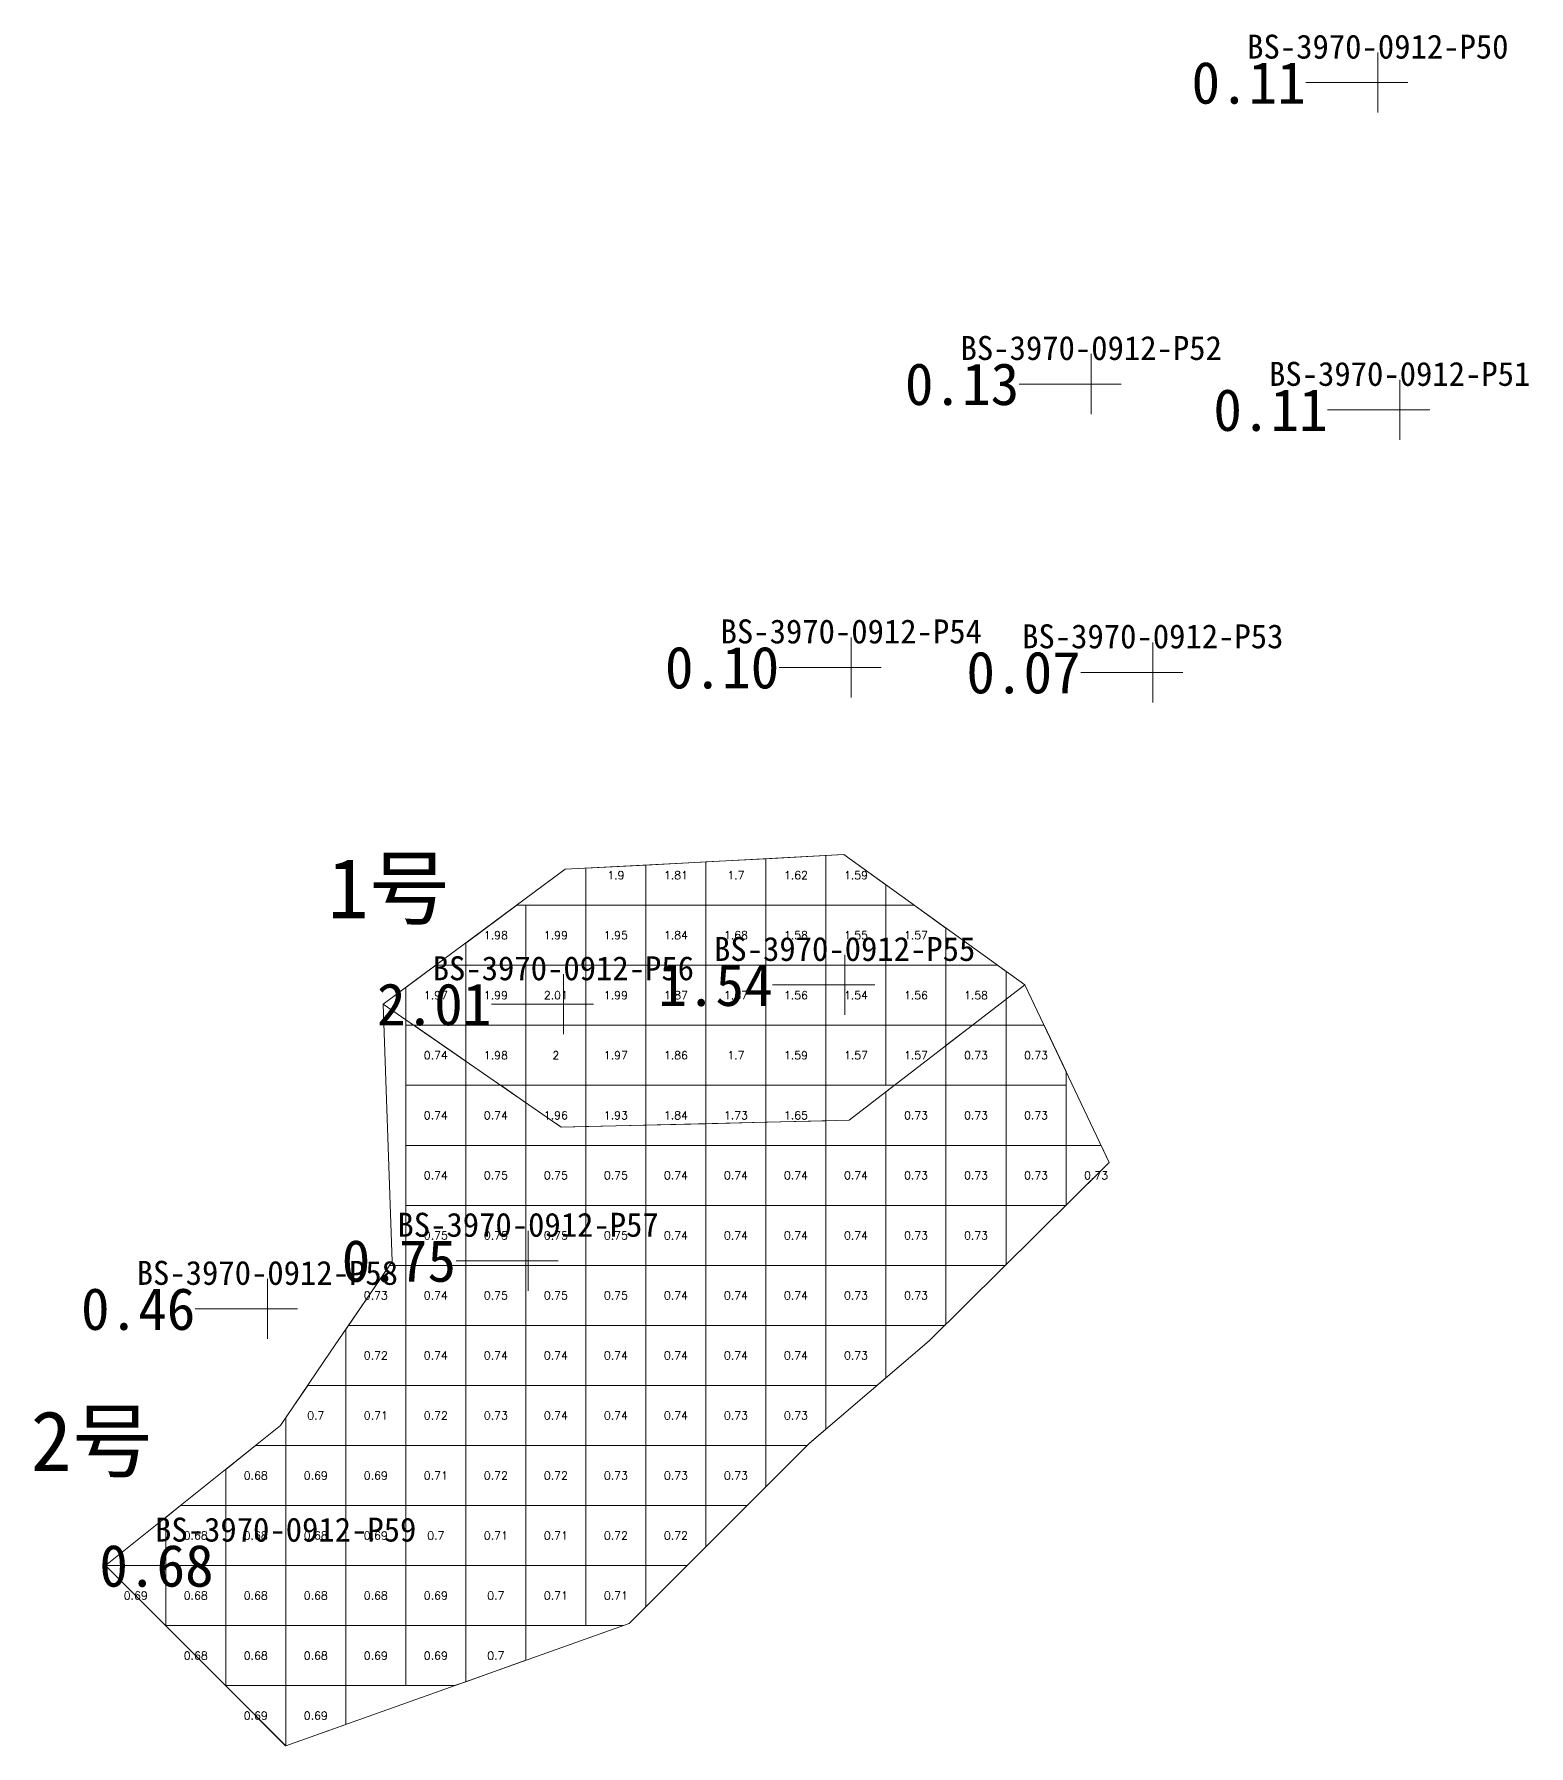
# Model space of a CAD drawing. Header units: inches. Extents: x 469921.8 to 470014.4, y 4349733.1 to 4349823.9.
# Drawn here: x 469921.77 to 469946.67, y 4349733.14 to 4349761.65 of the extents above; entities that cross this region are included whole.
import ezdxf
from ezdxf.enums import TextEntityAlignment as Align

# ---------------------------------------------------------------- set-up
doc = ezdxf.new("R2010")
doc.units = ezdxf.units.IN
doc.header["$MEASUREMENT"] = 0
for name, color, linetype, lineweight in [('0.500-1.000', 7, 'Continuous', 0), ('1.500-3.000', 7, 'Continuous', 0), ('孔口文字', 7, 'Continuous', 0), ('点', 7, 'Continuous', 0), ('爆区方格网', 7, 'Continuous', 0), ('线条', 7, 'Continuous', 0), ('钻孔', 7, 'Continuous', 0)]:
    doc.layers.add(name, color=color, linetype=linetype, lineweight=lineweight)
doc.styles.add('3dmine_textStyle_1', font='txt.shx', dxfattribs={"height": 1, "bigfont": 'gbcbig.shx'})
doc.styles.add('3dmine_textStyle_2', font='宋体.ttf', dxfattribs={"height": 1})
doc.styles.add('3dmine_textStyle_3', font='simsunb.ttf', dxfattribs={"height": 1})

msp = doc.modelspace()

# ---------------------------------------------------------------- hatches: boundary and pattern name
at = {"layer": '钻孔', "linetype": 'Continuous', "lineweight": 0, "true_color": 0x808080, "extrusion": (0, 1, 0)}
for points in [[(-469945.158, 3959.994), (-469944.158, 3959.994), (-469944.158, 3971.994), (-469945.158, 3971.994)], [(-469940.383, 3960.171), (-469939.383, 3960.171), (-469939.383, 3972.171), (-469940.383, 3972.171)], [(-469945.522, 3959.911), (-469944.522, 3959.911), (-469944.522, 3971.911), (-469945.522, 3971.911)], [(-469936.385, 3960.132), (-469935.385, 3960.132), (-469935.385, 3972.132), (-469936.385, 3972.132)], [(-469941.408, 3960.021), (-469940.408, 3960.021), (-469940.408, 3972.021), (-469941.408, 3972.021)], [(-469926.656, 3959.888), (-469925.656, 3959.888), (-469925.656, 3971.888), (-469926.656, 3971.888)]]:
    msp.add_hatch(color=8, dxfattribs=at).paths.add_polyline_path(points, flags=0)
at = {"layer": '钻孔', "linetype": 'Continuous', "lineweight": 0, "true_color": 0xff0000, "extrusion": (0, 1, 0)}
for points in [[(-469936.275, 3960.099), (-469935.275, 3960.099), (-469935.275, 3972.099), (-469936.275, 3972.099)], [(-469931.588, 3959.98), (-469930.588, 3959.98), (-469930.588, 3971.98), (-469931.588, 3971.98)]]:
    msp.add_hatch(color=1, dxfattribs=at).paths.add_polyline_path(points, flags=0)
at = {"layer": '钻孔', "linetype": 'Continuous', "lineweight": 0, "true_color": 0x00ffff, "extrusion": (0, 1, 0)}
for points in [[(-469931, 3959.611), (-469930, 3959.611), (-469930, 3971.611), (-469931, 3971.611)], [(-469926.962, 3959.754), (-469925.962, 3959.754), (-469925.962, 3971.754), (-469926.962, 3971.754)]]:
    msp.add_hatch(color=4, dxfattribs=at).paths.add_polyline_path(points, flags=0)

# ---------------------------------------------------------------- linework, layer by layer
at = {"layer": '0.500-1.000', "color": 4, "linetype": 'Continuous', "lineweight": 0, "true_color": 0x00ffff}
msp.add_lwpolyline([(469939.684, 4349742.861), (469936.684, 4349739.891), (469934.683, 4349738.179), (469931.996, 4349735.492), (469931.684, 4349735.18), (469925.962, 4349733.145), (469922.962, 4349736.145), (469925.874, 4349738.479), (469926.705, 4349739.699), (469927.738, 4349741.214), (469927.588, 4349745.496), (469930.554, 4349743.449), (469935.352, 4349743.564), (469938.275, 4349745.818), (469939.684, 4349742.861)], dxfattribs=at)
at = {"layer": '1.500-3.000', "color": 1, "linetype": 'Continuous', "lineweight": 0, "true_color": 0xff0000}
msp.add_lwpolyline([(469938.275, 4349745.818), (469935.352, 4349743.564), (469933.079, 4349743.51), (469930.554, 4349743.449), (469927.588, 4349745.496), (469930.619, 4349747.744), (469932.78, 4349747.858), (469935.26, 4349747.989), (469938.275, 4349745.818)], dxfattribs=at)
at = {"layer": '点', "color": 138, "linetype": 'Continuous', "lineweight": 0, "true_color": 0x004c4c}
for points, elevation in [([(469944.158, 4349760.348), (469944.158, 4349761.348)], 3971.994), ([(469944.658, 4349760.848), (469943.658, 4349760.848)], 3971.994), ([(469939.383, 4349755.328), (469939.383, 4349756.328)], 3972.171), ([(469939.883, 4349755.828), (469938.883, 4349755.828)], 3972.171), ([(469944.522, 4349754.897), (469944.522, 4349755.897)], 3971.911), ([(469945.022, 4349755.397), (469944.022, 4349755.397)], 3971.911), ([(469935.385, 4349750.607), (469935.385, 4349751.607)], 3972.132), ([(469940.408, 4349750.525), (469940.408, 4349751.525)], 3972.021), ([(469935.885, 4349751.107), (469934.885, 4349751.107)], 3972.132), ([(469940.908, 4349751.025), (469939.908, 4349751.025)], 3972.021), ([(469935.275, 4349745.318), (469935.275, 4349746.318)], 3972.099), ([(469930.588, 4349744.996), (469930.588, 4349745.996)], 3971.98), ([(469935.775, 4349745.818), (469934.775, 4349745.818)], 3972.099), ([(469931.088, 4349745.496), (469930.088, 4349745.496)], 3971.98), ([(469930, 4349740.723), (469930, 4349741.723)], 3971.611), ([(469930.5, 4349741.223), (469929.5, 4349741.223)], 3971.611), ([(469925.656, 4349739.922), (469925.656, 4349740.922)], 3971.888), ([(469926.156, 4349740.422), (469925.156, 4349740.422)], 3971.888), ([(469925.962, 4349735.645), (469925.962, 4349736.645)], 3971.754), ([(469926.462, 4349736.145), (469925.462, 4349736.145)], 3971.754)]:
    msp.add_lwpolyline(points, dxfattribs=dict(at, elevation=elevation))
at = {"layer": '爆区方格网', "color": 1, "linetype": 'Continuous', "lineweight": 0, "true_color": 0xff0000, "elevation": 3971.98}
for points in [[(469931.963, 4349747.146), (469930.963, 4349747.146), (469930.963, 4349747.762), (469931.963, 4349747.815), (469931.963, 4349747.146)], [(469932.963, 4349747.146), (469931.963, 4349747.146), (469931.963, 4349747.815), (469932.78, 4349747.858), (469932.963, 4349747.868), (469932.963, 4349747.146)], [(469933.963, 4349747.146), (469932.963, 4349747.146), (469932.963, 4349747.868), (469933.963, 4349747.921), (469933.963, 4349747.146)], [(469934.963, 4349747.146), (469933.963, 4349747.146), (469933.963, 4349747.921), (469934.963, 4349747.974), (469934.963, 4349747.146)], [(469935.963, 4349747.483), (469935.963, 4349747.146), (469934.963, 4349747.146), (469934.963, 4349747.974), (469935.26, 4349747.989), (469935.963, 4349747.483)], [(469929.963, 4349746.146), (469928.963, 4349746.146), (469928.963, 4349746.516), (469929.812, 4349747.146), (469929.963, 4349747.146), (469929.963, 4349746.146)], [(469930.963, 4349746.146), (469929.963, 4349746.146), (469929.963, 4349747.146), (469930.963, 4349747.146), (469930.963, 4349746.146)], [(469931.963, 4349746.146), (469930.963, 4349746.146), (469930.963, 4349747.146), (469931.963, 4349747.146), (469931.963, 4349746.146)], [(469932.963, 4349746.146), (469931.963, 4349746.146), (469931.963, 4349747.146), (469932.963, 4349747.146), (469932.963, 4349746.146)], [(469933.963, 4349746.146), (469932.963, 4349746.146), (469932.963, 4349747.146), (469933.963, 4349747.146), (469933.963, 4349746.146)], [(469934.963, 4349746.146), (469933.963, 4349746.146), (469933.963, 4349747.146), (469934.963, 4349747.146), (469934.963, 4349746.146)], [(469935.963, 4349746.146), (469934.963, 4349746.146), (469934.963, 4349747.146), (469935.963, 4349747.146), (469935.963, 4349746.146)], [(469936.963, 4349746.763), (469936.963, 4349746.146), (469935.963, 4349746.146), (469935.963, 4349747.146), (469936.432, 4349747.146), (469936.963, 4349746.763)], [(469928.963, 4349745.146), (469927.963, 4349745.146), (469927.963, 4349745.774), (469928.464, 4349746.146), (469928.963, 4349746.146), (469928.963, 4349745.146)], [(469929.963, 4349745.146), (469928.963, 4349745.146), (469928.963, 4349746.146), (469929.963, 4349746.146), (469929.963, 4349745.146)], [(469930.963, 4349745.146), (469929.963, 4349745.146), (469929.963, 4349746.146), (469930.963, 4349746.146), (469930.963, 4349745.146)], [(469931.963, 4349745.146), (469930.963, 4349745.146), (469930.963, 4349746.146), (469931.963, 4349746.146), (469931.963, 4349745.146)], [(469932.963, 4349745.146), (469931.963, 4349745.146), (469931.963, 4349746.146), (469932.963, 4349746.146), (469932.963, 4349745.146)], [(469933.963, 4349745.146), (469932.963, 4349745.146), (469932.963, 4349746.146), (469933.963, 4349746.146), (469933.963, 4349745.146)], [(469934.963, 4349745.146), (469933.963, 4349745.146), (469933.963, 4349746.146), (469934.963, 4349746.146), (469934.963, 4349745.146)], [(469935.963, 4349745.146), (469934.963, 4349745.146), (469934.963, 4349746.146), (469935.963, 4349746.146), (469935.963, 4349745.146)], [(469936.963, 4349745.146), (469935.963, 4349745.146), (469935.963, 4349746.146), (469936.963, 4349746.146), (469936.963, 4349745.146)], [(469937.963, 4349746.043), (469937.963, 4349745.146), (469936.963, 4349745.146), (469936.963, 4349746.146), (469937.821, 4349746.146), (469937.963, 4349746.043)], [(469929.963, 4349744.146), (469928.963, 4349744.146), (469928.963, 4349745.146), (469929.963, 4349745.146), (469929.963, 4349744.146)], [(469930.963, 4349744.146), (469929.963, 4349744.146), (469929.963, 4349745.146), (469930.963, 4349745.146), (469930.963, 4349744.146)], [(469931.963, 4349744.146), (469930.963, 4349744.146), (469930.963, 4349745.146), (469931.963, 4349745.146), (469931.963, 4349744.146)], [(469932.963, 4349744.146), (469931.963, 4349744.146), (469931.963, 4349745.146), (469932.963, 4349745.146), (469932.963, 4349744.146)], [(469933.963, 4349744.146), (469932.963, 4349744.146), (469932.963, 4349745.146), (469933.963, 4349745.146), (469933.963, 4349744.146)], [(469934.963, 4349744.146), (469933.963, 4349744.146), (469933.963, 4349745.146), (469934.963, 4349745.146), (469934.963, 4349744.146)], [(469935.963, 4349744.146), (469934.963, 4349744.146), (469934.963, 4349745.146), (469935.963, 4349745.146), (469935.963, 4349744.146)], [(469936.963, 4349744.146), (469935.963, 4349744.146), (469935.963, 4349745.146), (469936.963, 4349745.146), (469936.963, 4349744.146)], [(469930.963, 4349743.459), (469930.554, 4349743.449), (469930.466, 4349743.51), (469930.466, 4349743.51), (469930.554, 4349743.449), (469930.554, 4349743.449), (469930.554, 4349743.449), (469930.963, 4349743.459), (469930.963, 4349743.146), (469929.963, 4349743.146), (469929.963, 4349744.146), (469930.963, 4349744.146), (469930.963, 4349743.459)], [(469931.963, 4349743.483), (469930.963, 4349743.459), (469930.963, 4349744.146), (469931.963, 4349744.146), (469931.963, 4349743.483)], [(469932.963, 4349743.507), (469931.963, 4349743.483), (469931.963, 4349744.146), (469932.963, 4349744.146), (469932.963, 4349743.507)], [(469933.963, 4349743.531), (469933.079, 4349743.51), (469932.963, 4349743.507), (469932.963, 4349744.146), (469933.963, 4349744.146), (469933.963, 4349743.531)], [(469934.963, 4349743.555), (469933.963, 4349743.531), (469933.963, 4349744.146), (469934.963, 4349744.146), (469934.963, 4349743.555)], [(469933.963, 4349743.146), (469932.963, 4349743.146), (469932.963, 4349743.507), (469933.963, 4349743.531), (469933.963, 4349743.146)], [(469934.963, 4349743.146), (469933.963, 4349743.146), (469933.963, 4349743.531), (469934.963, 4349743.555), (469934.963, 4349743.146)], [(469931.963, 4349743.146), (469930.963, 4349743.146), (469930.963, 4349743.459), (469931.963, 4349743.483), (469931.963, 4349743.146)], [(469932.963, 4349743.146), (469931.963, 4349743.146), (469931.963, 4349743.483), (469932.963, 4349743.507), (469932.963, 4349743.146)]]:
    msp.add_lwpolyline(points, dxfattribs=at)
at = {"layer": '爆区方格网', "color": 4, "linetype": 'Continuous', "lineweight": 0, "true_color": 0x00ffff, "elevation": 3971.754}
for points in [[(469928.963, 4349744.547), (469928.963, 4349744.146), (469927.963, 4349744.146), (469927.963, 4349745.146), (469928.096, 4349745.146), (469928.963, 4349744.547)], [(469937.963, 4349744.146), (469936.963, 4349744.146), (469936.963, 4349744.807), (469937.403, 4349745.146), (469937.963, 4349745.146), (469937.963, 4349744.146)], [(469938.963, 4349744.374), (469938.963, 4349744.146), (469937.963, 4349744.146), (469937.963, 4349745.146), (469938.596, 4349745.146), (469938.963, 4349744.374)], [(469928.963, 4349743.146), (469927.963, 4349743.146), (469927.963, 4349744.146), (469928.963, 4349744.146), (469928.963, 4349743.146)], [(469929.963, 4349743.857), (469929.963, 4349743.146), (469928.963, 4349743.146), (469928.963, 4349744.146), (469929.545, 4349744.146), (469929.963, 4349743.857)], [(469936.963, 4349743.146), (469935.963, 4349743.146), (469935.963, 4349744.036), (469936.105, 4349744.146), (469936.963, 4349744.146), (469936.963, 4349743.146)], [(469937.963, 4349743.146), (469936.963, 4349743.146), (469936.963, 4349744.146), (469937.963, 4349744.146), (469937.963, 4349743.146)], [(469938.963, 4349743.146), (469937.963, 4349743.146), (469937.963, 4349744.146), (469938.963, 4349744.146), (469938.963, 4349743.146)], [(469928.963, 4349742.146), (469927.963, 4349742.146), (469927.963, 4349743.146), (469928.963, 4349743.146), (469928.963, 4349742.146)], [(469929.963, 4349742.146), (469928.963, 4349742.146), (469928.963, 4349743.146), (469929.963, 4349743.146), (469929.963, 4349742.146)], [(469930.963, 4349742.146), (469929.963, 4349742.146), (469929.963, 4349743.146), (469930.963, 4349743.146), (469930.963, 4349742.146)], [(469931.963, 4349742.146), (469930.963, 4349742.146), (469930.963, 4349743.146), (469931.963, 4349743.146), (469931.963, 4349742.146)], [(469932.963, 4349742.146), (469931.963, 4349742.146), (469931.963, 4349743.146), (469932.963, 4349743.146), (469932.963, 4349742.146)], [(469933.963, 4349742.146), (469932.963, 4349742.146), (469932.963, 4349743.146), (469933.963, 4349743.146), (469933.963, 4349742.146)], [(469934.963, 4349742.146), (469933.963, 4349742.146), (469933.963, 4349743.146), (469934.963, 4349743.146), (469934.963, 4349742.146)], [(469935.963, 4349742.146), (469934.963, 4349742.146), (469934.963, 4349743.146), (469935.963, 4349743.146), (469935.963, 4349742.146)], [(469936.963, 4349742.146), (469935.963, 4349742.146), (469935.963, 4349743.146), (469936.963, 4349743.146), (469936.963, 4349742.146)], [(469937.963, 4349742.146), (469936.963, 4349742.146), (469936.963, 4349743.146), (469937.963, 4349743.146), (469937.963, 4349742.146)], [(469938.963, 4349742.147), (469938.961, 4349742.146), (469937.963, 4349742.146), (469937.963, 4349743.146), (469938.963, 4349743.146), (469938.963, 4349742.147)], [(469939.684, 4349742.861), (469938.963, 4349742.147), (469938.963, 4349743.146), (469939.548, 4349743.146), (469939.684, 4349742.861)], [(469928.963, 4349741.146), (469927.963, 4349741.146), (469927.963, 4349742.146), (469928.963, 4349742.146), (469928.963, 4349741.146)], [(469929.963, 4349741.146), (469928.963, 4349741.146), (469928.963, 4349742.146), (469929.963, 4349742.146), (469929.963, 4349741.146)], [(469930.963, 4349741.146), (469929.963, 4349741.146), (469929.963, 4349742.146), (469930.963, 4349742.146), (469930.963, 4349741.146)], [(469931.963, 4349741.146), (469930.963, 4349741.146), (469930.963, 4349742.146), (469931.963, 4349742.146), (469931.963, 4349741.146)], [(469932.963, 4349741.146), (469931.963, 4349741.146), (469931.963, 4349742.146), (469932.963, 4349742.146), (469932.963, 4349741.146)], [(469933.963, 4349741.146), (469932.963, 4349741.146), (469932.963, 4349742.146), (469933.963, 4349742.146), (469933.963, 4349741.146)], [(469934.963, 4349741.146), (469933.963, 4349741.146), (469933.963, 4349742.146), (469934.963, 4349742.146), (469934.963, 4349741.146)], [(469935.963, 4349741.146), (469934.963, 4349741.146), (469934.963, 4349742.146), (469935.963, 4349742.146), (469935.963, 4349741.146)], [(469936.963, 4349741.146), (469935.963, 4349741.146), (469935.963, 4349742.146), (469936.963, 4349742.146), (469936.963, 4349741.146)], [(469937.963, 4349741.157), (469937.951, 4349741.146), (469936.963, 4349741.146), (469936.963, 4349742.146), (469937.963, 4349742.146), (469937.963, 4349741.157)], [(469927.963, 4349740.146), (469927.01, 4349740.146), (469927.692, 4349741.146), (469927.963, 4349741.146), (469927.963, 4349740.146)], [(469928.963, 4349740.146), (469927.963, 4349740.146), (469927.963, 4349741.146), (469928.963, 4349741.146), (469928.963, 4349740.146)], [(469929.963, 4349740.146), (469928.963, 4349740.146), (469928.963, 4349741.146), (469929.963, 4349741.146), (469929.963, 4349740.146)], [(469930.963, 4349740.146), (469929.963, 4349740.146), (469929.963, 4349741.146), (469930.963, 4349741.146), (469930.963, 4349740.146)], [(469931.963, 4349740.146), (469930.963, 4349740.146), (469930.963, 4349741.146), (469931.963, 4349741.146), (469931.963, 4349740.146)], [(469932.963, 4349740.146), (469931.963, 4349740.146), (469931.963, 4349741.146), (469932.963, 4349741.146), (469932.963, 4349740.146)], [(469933.963, 4349740.146), (469932.963, 4349740.146), (469932.963, 4349741.146), (469933.963, 4349741.146), (469933.963, 4349740.146)], [(469934.963, 4349740.146), (469933.963, 4349740.146), (469933.963, 4349741.146), (469934.963, 4349741.146), (469934.963, 4349740.146)], [(469935.963, 4349740.146), (469934.963, 4349740.146), (469934.963, 4349741.146), (469935.963, 4349741.146), (469935.963, 4349740.146)], [(469936.963, 4349740.167), (469936.941, 4349740.146), (469935.963, 4349740.146), (469935.963, 4349741.146), (469936.963, 4349741.146), (469936.963, 4349740.167)], [(469927.963, 4349739.146), (469926.963, 4349739.146), (469926.963, 4349740.077), (469927.01, 4349740.146), (469927.963, 4349740.146), (469927.963, 4349739.146)], [(469928.963, 4349739.146), (469927.963, 4349739.146), (469927.963, 4349740.146), (469928.963, 4349740.146), (469928.963, 4349739.146)], [(469929.963, 4349739.146), (469928.963, 4349739.146), (469928.963, 4349740.146), (469929.963, 4349740.146), (469929.963, 4349739.146)], [(469930.963, 4349739.146), (469929.963, 4349739.146), (469929.963, 4349740.146), (469930.963, 4349740.146), (469930.963, 4349739.146)], [(469931.963, 4349739.146), (469930.963, 4349739.146), (469930.963, 4349740.146), (469931.963, 4349740.146), (469931.963, 4349739.146)], [(469932.963, 4349739.146), (469931.963, 4349739.146), (469931.963, 4349740.146), (469932.963, 4349740.146), (469932.963, 4349739.146)], [(469933.963, 4349739.146), (469932.963, 4349739.146), (469932.963, 4349740.146), (469933.963, 4349740.146), (469933.963, 4349739.146)], [(469934.963, 4349739.146), (469933.963, 4349739.146), (469933.963, 4349740.146), (469934.963, 4349740.146), (469934.963, 4349739.146)], [(469935.963, 4349739.274), (469935.813, 4349739.146), (469934.963, 4349739.146), (469934.963, 4349740.146), (469935.963, 4349740.146), (469935.963, 4349739.274)], [(469926.963, 4349738.146), (469925.963, 4349738.146), (469925.963, 4349738.61), (469926.328, 4349739.146), (469926.963, 4349739.146), (469926.963, 4349738.146)], [(469927.963, 4349738.146), (469926.963, 4349738.146), (469926.963, 4349739.146), (469927.963, 4349739.146), (469927.963, 4349738.146)], [(469928.963, 4349738.146), (469927.963, 4349738.146), (469927.963, 4349739.146), (469928.963, 4349739.146), (469928.963, 4349738.146)], [(469929.963, 4349738.146), (469928.963, 4349738.146), (469928.963, 4349739.146), (469929.963, 4349739.146), (469929.963, 4349738.146)], [(469930.963, 4349738.146), (469929.963, 4349738.146), (469929.963, 4349739.146), (469930.963, 4349739.146), (469930.963, 4349738.146)], [(469931.963, 4349738.146), (469930.963, 4349738.146), (469930.963, 4349739.146), (469931.963, 4349739.146), (469931.963, 4349738.146)], [(469932.963, 4349738.146), (469931.963, 4349738.146), (469931.963, 4349739.146), (469932.963, 4349739.146), (469932.963, 4349738.146)], [(469933.963, 4349738.146), (469932.963, 4349738.146), (469932.963, 4349739.146), (469933.963, 4349739.146), (469933.963, 4349738.146)], [(469934.963, 4349738.419), (469934.683, 4349738.179), (469934.649, 4349738.146), (469933.963, 4349738.146), (469933.963, 4349739.146), (469934.963, 4349739.146), (469934.963, 4349738.419)], [(469925.963, 4349737.146), (469924.963, 4349737.146), (469924.963, 4349737.749), (469925.458, 4349738.146), (469925.963, 4349738.146), (469925.963, 4349737.146)], [(469926.963, 4349737.146), (469925.963, 4349737.146), (469925.963, 4349738.146), (469926.963, 4349738.146), (469926.963, 4349737.146)], [(469927.963, 4349737.146), (469926.963, 4349737.146), (469926.963, 4349738.146), (469927.963, 4349738.146), (469927.963, 4349737.146)], [(469928.963, 4349737.146), (469927.963, 4349737.146), (469927.963, 4349738.146), (469928.963, 4349738.146), (469928.963, 4349737.146)], [(469929.963, 4349737.146), (469928.963, 4349737.146), (469928.963, 4349738.146), (469929.963, 4349738.146), (469929.963, 4349737.146)], [(469930.963, 4349737.146), (469929.963, 4349737.146), (469929.963, 4349738.146), (469930.963, 4349738.146), (469930.963, 4349737.146)], [(469931.963, 4349737.146), (469930.963, 4349737.146), (469930.963, 4349738.146), (469931.963, 4349738.146), (469931.963, 4349737.146)], [(469932.963, 4349737.146), (469931.963, 4349737.146), (469931.963, 4349738.146), (469932.963, 4349738.146), (469932.963, 4349737.146)], [(469933.963, 4349737.459), (469933.649, 4349737.146), (469932.963, 4349737.146), (469932.963, 4349738.146), (469933.963, 4349738.146), (469933.963, 4349737.459)], [(469924.963, 4349736.146), (469923.963, 4349736.146), (469923.963, 4349736.947), (469924.21, 4349737.146), (469924.963, 4349737.146), (469924.963, 4349736.146)], [(469925.963, 4349736.146), (469924.963, 4349736.146), (469924.963, 4349737.146), (469925.963, 4349737.146), (469925.963, 4349736.146)], [(469926.963, 4349736.146), (469925.963, 4349736.146), (469925.963, 4349737.146), (469926.963, 4349737.146), (469926.963, 4349736.146)], [(469927.963, 4349736.146), (469926.963, 4349736.146), (469926.963, 4349737.146), (469927.963, 4349737.146), (469927.963, 4349736.146)], [(469928.963, 4349736.146), (469927.963, 4349736.146), (469927.963, 4349737.146), (469928.963, 4349737.146), (469928.963, 4349736.146)], [(469929.963, 4349736.146), (469928.963, 4349736.146), (469928.963, 4349737.146), (469929.963, 4349737.146), (469929.963, 4349736.146)], [(469930.963, 4349736.146), (469929.963, 4349736.146), (469929.963, 4349737.146), (469930.963, 4349737.146), (469930.963, 4349736.146)], [(469931.963, 4349736.146), (469930.963, 4349736.146), (469930.963, 4349737.146), (469931.963, 4349737.146), (469931.963, 4349736.146)], [(469932.963, 4349736.459), (469932.649, 4349736.146), (469931.963, 4349736.146), (469931.963, 4349737.146), (469932.963, 4349737.146), (469932.963, 4349736.459)], [(469923.963, 4349735.146), (469923.961, 4349735.146), (469922.963, 4349736.144), (469922.963, 4349736.145), (469922.963, 4349736.146), (469923.963, 4349736.146), (469923.963, 4349735.146)], [(469924.963, 4349735.146), (469923.963, 4349735.146), (469923.963, 4349736.146), (469924.963, 4349736.146), (469924.963, 4349735.146)], [(469925.963, 4349735.146), (469924.963, 4349735.146), (469924.963, 4349736.146), (469925.963, 4349736.146), (469925.963, 4349735.146)], [(469926.963, 4349735.146), (469925.963, 4349735.146), (469925.963, 4349736.146), (469926.963, 4349736.146), (469926.963, 4349735.146)], [(469927.963, 4349735.146), (469926.963, 4349735.146), (469926.963, 4349736.146), (469927.963, 4349736.146), (469927.963, 4349735.146)], [(469928.963, 4349735.146), (469927.963, 4349735.146), (469927.963, 4349736.146), (469928.963, 4349736.146), (469928.963, 4349735.146)], [(469929.963, 4349735.146), (469928.963, 4349735.146), (469928.963, 4349736.146), (469929.963, 4349736.146), (469929.963, 4349735.146)], [(469930.963, 4349735.146), (469929.963, 4349735.146), (469929.963, 4349736.146), (469930.963, 4349736.146), (469930.963, 4349735.146)], [(469931.963, 4349735.459), (469931.684, 4349735.18), (469931.588, 4349735.146), (469930.963, 4349735.146), (469930.963, 4349736.146), (469931.963, 4349736.146), (469931.963, 4349735.459)], [(469924.963, 4349734.146), (469924.961, 4349734.146), (469923.963, 4349735.144), (469923.963, 4349735.146), (469924.963, 4349735.146), (469924.963, 4349734.146)], [(469925.963, 4349734.146), (469924.963, 4349734.146), (469924.963, 4349735.146), (469925.963, 4349735.146), (469925.963, 4349734.146)], [(469926.963, 4349734.146), (469925.963, 4349734.146), (469925.963, 4349735.146), (469926.963, 4349735.146), (469926.963, 4349734.146)], [(469927.963, 4349734.146), (469926.963, 4349734.146), (469926.963, 4349735.146), (469927.963, 4349735.146), (469927.963, 4349734.146)], [(469928.963, 4349734.212), (469928.776, 4349734.146), (469927.963, 4349734.146), (469927.963, 4349735.146), (469928.963, 4349735.146), (469928.963, 4349734.212)], [(469929.963, 4349734.568), (469928.963, 4349734.212), (469928.963, 4349735.146), (469929.963, 4349735.146), (469929.963, 4349734.568)], [(469925.963, 4349733.146), (469925.961, 4349733.146), (469924.963, 4349734.144), (469924.963, 4349734.146), (469925.963, 4349734.146), (469925.963, 4349733.146)], [(469926.963, 4349733.501), (469925.965, 4349733.146), (469925.963, 4349733.146), (469925.963, 4349734.146), (469926.963, 4349734.146), (469926.963, 4349733.501)]]:
    msp.add_lwpolyline(points, dxfattribs=at)
at = {"layer": '线条', "color": 138, "linetype": 'Continuous', "lineweight": 0, "true_color": 0x004c4c}
for points, elevation in [([(469944.158, 4349760.848), (469944.158, 4349760.848), (469944.158, 4349760.848)], 3971.994), ([(469939.383, 4349755.828), (469939.383, 4349755.828), (469939.383, 4349755.828)], 3972.171), ([(469944.522, 4349755.397), (469944.522, 4349755.397), (469944.522, 4349755.397)], 3971.911), ([(469935.385, 4349751.107), (469935.385, 4349751.107), (469935.385, 4349751.107)], 3972.132), ([(469940.408, 4349751.025), (469940.408, 4349751.025), (469940.408, 4349751.025)], 3972.021), ([(469935.275, 4349745.818), (469935.275, 4349745.818), (469935.275, 4349745.818)], 3972.099), ([(469930.588, 4349745.496), (469930.588, 4349745.496), (469930.588, 4349745.496)], 3971.98), ([(469930, 4349741.223), (469930, 4349741.223), (469930, 4349741.223)], 3971.611), ([(469925.656, 4349740.422), (469925.656, 4349740.422), (469925.656, 4349740.422)], 3971.888), ([(469925.962, 4349736.145), (469925.962, 4349736.145), (469925.962, 4349736.145)], 3971.754)]:
    msp.add_lwpolyline(points, dxfattribs=dict(at, elevation=elevation))
at = {"layer": '钻孔', "color": 8, "linetype": 'Continuous', "lineweight": 0, "true_color": 0x808080}
for points, elevation in [([(469944.158, 4349760.848), (469942.958, 4349760.848)], 3971.994), ([(469944.158, 4349760.848), (469942.958, 4349760.848)], 3959.994), ([(469939.383, 4349755.828), (469938.183, 4349755.828)], 3972.171), ([(469939.383, 4349755.828), (469938.183, 4349755.828)], 3960.171), ([(469944.522, 4349755.397), (469943.322, 4349755.397)], 3971.911), ([(469944.522, 4349755.397), (469943.322, 4349755.397)], 3959.911), ([(469935.385, 4349751.107), (469934.185, 4349751.107)], 3972.132), ([(469935.385, 4349751.107), (469934.185, 4349751.107)], 3960.132), ([(469940.408, 4349751.025), (469939.208, 4349751.025)], 3972.021), ([(469940.408, 4349751.025), (469939.208, 4349751.025)], 3960.021), ([(469925.656, 4349740.422), (469924.456, 4349740.422)], 3971.888), ([(469925.656, 4349740.422), (469924.456, 4349740.422)], 3959.888)]:
    msp.add_lwpolyline(points, dxfattribs=dict(at, elevation=elevation))
at = {"layer": '钻孔', "color": 1, "linetype": 'Continuous', "lineweight": 0, "true_color": 0xff0000}
for points, elevation in [([(469935.275, 4349745.818), (469934.075, 4349745.818)], 3972.099), ([(469935.275, 4349745.818), (469934.075, 4349745.818)], 3960.099), ([(469930.588, 4349745.496), (469929.388, 4349745.496)], 3971.98), ([(469930.588, 4349745.496), (469929.388, 4349745.496)], 3959.98)]:
    msp.add_lwpolyline(points, dxfattribs=dict(at, elevation=elevation))
at = {"layer": '钻孔', "color": 4, "linetype": 'Continuous', "lineweight": 0, "true_color": 0x00ffff}
for points, elevation in [([(469930, 4349741.223), (469928.8, 4349741.223)], 3971.611), ([(469930, 4349741.223), (469928.8, 4349741.223)], 3959.611), ([(469925.962, 4349736.145), (469924.762, 4349736.145)], 3971.754), ([(469925.962, 4349736.145), (469924.762, 4349736.145)], 3959.754)]:
    msp.add_lwpolyline(points, dxfattribs=dict(at, elevation=elevation))

# ---------------------------------------------------------------- texts
at = {"color": 7, "linetype": 'Continuous', "lineweight": 0, "style": '3dmine_textStyle_2'}
for s, p in [('1号', (469926.662, 4349746.929, 1986.424)), ('2号', (469921.715, 4349737.722, 1986.424))]:
    msp.add_text(s, height=1, dxfattribs=at).set_placement(p)
at = {"color": 1, "linetype": 'Continuous', "lineweight": 0, "true_color": 0xff0000, "style": '3dmine_textStyle_1'}
for s, height, p in [('1.9', 0.1333, (469931.463, 4349747.646, 3971.98)), ('1.81', 0.1333, (469932.463, 4349747.646, 3971.98)), ('1.7', 0.1333, (469933.463, 4349747.646, 3971.98)), ('1.62', 0.1333, (469934.463, 4349747.646, 3971.98)), ('1.59', 0.1333, (469935.463, 4349747.646, 3971.98)), ('1.98', 0.1333, (469929.463, 4349746.646, 3971.98)), ('1.99', 0.1333, (469930.463, 4349746.646, 3971.98)), ('1.95', 0.1333, (469931.463, 4349746.646, 3971.98)), ('1.84', 0.1333, (469932.463, 4349746.646, 3971.98)), ('1.68', 0.1333, (469933.463, 4349746.646, 3971.98)), ('1.58', 0.1333, (469934.463, 4349746.646, 3971.98)), ('1.55', 0.1333, (469935.463, 4349746.646, 3971.98)), ('1.57', 0.1333, (469936.463, 4349746.646, 3971.98)), ('1.97', 0.1333, (469928.463, 4349745.646, 3971.98)), ('1.99', 0.1333, (469929.463, 4349745.646, 3971.98)), ('2.01', 0.1333, (469930.463, 4349745.646, 3971.98)), ('1.99', 0.1333, (469931.463, 4349745.646, 3971.98)), ('1.87', 0.1333, (469932.463, 4349745.646, 3971.98)), ('1.67', 0.1333, (469933.463, 4349745.646, 3971.98)), ('1.56', 0.1333, (469934.463, 4349745.646, 3971.98)), ('1.54', 0.1333, (469935.463, 4349745.646, 3971.98)), ('1.56', 0.1333, (469936.463, 4349745.646, 3971.98)), ('1.58', 0.1333, (469937.463, 4349745.646, 3971.98)), ('1.98', 0.1333, (469929.463, 4349744.646, 3971.98)), ('2', 0.133, (469930.463, 4349744.646, 3971.98)), ('1.97', 0.1333, (469931.463, 4349744.646, 3971.98)), ('1.86', 0.1333, (469932.463, 4349744.646, 3971.98)), ('1.7', 0.1333, (469933.463, 4349744.646, 3971.98)), ('1.59', 0.1333, (469934.463, 4349744.646, 3971.98)), ('1.57', 0.1333, (469935.463, 4349744.646, 3971.98)), ('1.57', 0.1333, (469936.463, 4349744.646, 3971.98)), ('1.96', 0.1333, (469930.463, 4349743.646, 3971.98)), ('1.93', 0.1333, (469931.463, 4349743.646, 3971.98)), ('1.84', 0.1333, (469932.463, 4349743.646, 3971.98)), ('1.73', 0.1333, (469933.463, 4349743.646, 3971.98)), ('1.65', 0.1333, (469934.463, 4349743.646, 3971.98))]:
    msp.add_text(s, height=height, dxfattribs=at).set_placement(p, align=Align.MIDDLE_CENTER)
at = {"color": 4, "linetype": 'Continuous', "lineweight": 0, "true_color": 0x00ffff, "style": '3dmine_textStyle_1'}
for s, p in [('0.74', (469928.463, 4349744.646, 3971.754)), ('0.73', (469937.463, 4349744.646, 3971.754)), ('0.73', (469938.463, 4349744.646, 3971.754)), ('0.74', (469928.463, 4349743.646, 3971.754)), ('0.74', (469929.463, 4349743.646, 3971.754)), ('0.73', (469936.463, 4349743.646, 3971.754)), ('0.73', (469937.463, 4349743.646, 3971.754)), ('0.73', (469938.463, 4349743.646, 3971.754)), ('0.74', (469928.463, 4349742.646, 3971.754)), ('0.75', (469929.463, 4349742.646, 3971.754)), ('0.75', (469930.463, 4349742.646, 3971.754)), ('0.75', (469931.463, 4349742.646, 3971.754)), ('0.74', (469932.463, 4349742.646, 3971.754)), ('0.74', (469933.463, 4349742.646, 3971.754)), ('0.74', (469934.463, 4349742.646, 3971.754)), ('0.74', (469935.463, 4349742.646, 3971.754)), ('0.73', (469936.463, 4349742.646, 3971.754)), ('0.73', (469937.463, 4349742.646, 3971.754)), ('0.73', (469938.463, 4349742.646, 3971.754)), ('0.73', (469939.463, 4349742.646, 3971.754)), ('0.75', (469928.463, 4349741.646, 3971.754)), ('0.75', (469929.463, 4349741.646, 3971.754)), ('0.75', (469930.463, 4349741.646, 3971.754)), ('0.75', (469931.463, 4349741.646, 3971.754)), ('0.74', (469932.463, 4349741.646, 3971.754)), ('0.74', (469933.463, 4349741.646, 3971.754)), ('0.74', (469934.463, 4349741.646, 3971.754)), ('0.74', (469935.463, 4349741.646, 3971.754)), ('0.73', (469936.463, 4349741.646, 3971.754)), ('0.73', (469937.463, 4349741.646, 3971.754)), ('0.73', (469927.463, 4349740.646, 3971.754)), ('0.74', (469928.463, 4349740.646, 3971.754)), ('0.75', (469929.463, 4349740.646, 3971.754)), ('0.75', (469930.463, 4349740.646, 3971.754)), ('0.75', (469931.463, 4349740.646, 3971.754)), ('0.74', (469932.463, 4349740.646, 3971.754)), ('0.74', (469933.463, 4349740.646, 3971.754)), ('0.74', (469934.463, 4349740.646, 3971.754)), ('0.73', (469935.463, 4349740.646, 3971.754)), ('0.73', (469936.463, 4349740.646, 3971.754)), ('0.72', (469927.463, 4349739.646, 3971.754)), ('0.74', (469928.463, 4349739.646, 3971.754)), ('0.74', (469929.463, 4349739.646, 3971.754)), ('0.74', (469930.463, 4349739.646, 3971.754)), ('0.74', (469931.463, 4349739.646, 3971.754)), ('0.74', (469932.463, 4349739.646, 3971.754)), ('0.74', (469933.463, 4349739.646, 3971.754)), ('0.74', (469934.463, 4349739.646, 3971.754)), ('0.73', (469935.463, 4349739.646, 3971.754)), ('0.7', (469926.463, 4349738.646, 3971.754)), ('0.71', (469927.463, 4349738.646, 3971.754)), ('0.72', (469928.463, 4349738.646, 3971.754)), ('0.73', (469929.463, 4349738.646, 3971.754)), ('0.74', (469930.463, 4349738.646, 3971.754)), ('0.74', (469931.463, 4349738.646, 3971.754)), ('0.74', (469932.463, 4349738.646, 3971.754)), ('0.73', (469933.463, 4349738.646, 3971.754)), ('0.73', (469934.463, 4349738.646, 3971.754)), ('0.68', (469925.463, 4349737.646, 3971.754)), ('0.69', (469926.463, 4349737.646, 3971.754)), ('0.69', (469927.463, 4349737.646, 3971.754)), ('0.71', (469928.463, 4349737.646, 3971.754)), ('0.72', (469929.463, 4349737.646, 3971.754)), ('0.72', (469930.463, 4349737.646, 3971.754)), ('0.73', (469931.463, 4349737.646, 3971.754)), ('0.73', (469932.463, 4349737.646, 3971.754)), ('0.73', (469933.463, 4349737.646, 3971.754)), ('0.68', (469924.463, 4349736.646, 3971.754)), ('0.68', (469925.463, 4349736.646, 3971.754)), ('0.68', (469926.463, 4349736.646, 3971.754)), ('0.69', (469927.463, 4349736.646, 3971.754)), ('0.7', (469928.463, 4349736.646, 3971.754)), ('0.71', (469929.463, 4349736.646, 3971.754)), ('0.71', (469930.463, 4349736.646, 3971.754)), ('0.72', (469931.463, 4349736.646, 3971.754)), ('0.72', (469932.463, 4349736.646, 3971.754)), ('0.69', (469923.463, 4349735.646, 3971.754)), ('0.68', (469924.463, 4349735.646, 3971.754)), ('0.68', (469925.463, 4349735.646, 3971.754)), ('0.68', (469926.463, 4349735.646, 3971.754)), ('0.68', (469927.463, 4349735.646, 3971.754)), ('0.69', (469928.463, 4349735.646, 3971.754)), ('0.7', (469929.463, 4349735.646, 3971.754)), ('0.71', (469930.463, 4349735.646, 3971.754)), ('0.71', (469931.463, 4349735.646, 3971.754)), ('0.68', (469924.463, 4349734.646, 3971.754)), ('0.68', (469925.463, 4349734.646, 3971.754)), ('0.68', (469926.463, 4349734.646, 3971.754)), ('0.69', (469927.463, 4349734.646, 3971.754)), ('0.69', (469928.463, 4349734.646, 3971.754)), ('0.7', (469929.463, 4349734.646, 3971.754)), ('0.69', (469925.463, 4349733.646, 3971.754)), ('0.69', (469926.463, 4349733.646, 3971.754))]:
    msp.add_text(s, height=0.1333, dxfattribs=at).set_placement(p, align=Align.MIDDLE_CENTER)
at = {"layer": '孔口文字', "color": 138, "linetype": 'Continuous', "lineweight": 0, "true_color": 0x004c4c, "style": '3dmine_textStyle_3'}
for s, p in [('BS-3970-0912-P50', (469944.158, 4349761.248, 3971.994)), ('BS-3970-0912-P52', (469939.383, 4349756.228, 3972.171)), ('BS-3970-0912-P51', (469944.522, 4349755.797, 3971.911)), ('BS-3970-0912-P54', (469935.385, 4349751.507, 3972.132)), ('BS-3970-0912-P53', (469940.408, 4349751.425, 3972.021)), ('BS-3970-0912-P55', (469935.275, 4349746.218, 3972.099)), ('BS-3970-0912-P56', (469930.588, 4349745.896, 3971.98)), ('BS-3970-0912-P57', (469930, 4349741.623, 3971.611)), ('BS-3970-0912-P58', (469925.656, 4349740.822, 3971.888)), ('BS-3970-0912-P59', (469925.962, 4349736.545, 3971.754))]:
    msp.add_text(s, height=0.4, dxfattribs=at).set_placement(p, align=Align.CENTER)
at = {"layer": '钻孔', "color": 8, "linetype": 'Continuous', "lineweight": 0, "true_color": 0x808080, "style": '3dmine_textStyle_3'}
for s, p in [('0.11', (469942.958, 4349760.848, 3971.994)), ('0.13', (469938.183, 4349755.828, 3972.171)), ('0.11', (469943.322, 4349755.397, 3971.911)), ('0.10', (469934.185, 4349751.107, 3972.132)), ('0.07', (469939.208, 4349751.025, 3972.021)), ('0.46', (469924.456, 4349740.422, 3971.888))]:
    msp.add_text(s, height=0.7, dxfattribs=at).set_placement(p, align=Align.MIDDLE_RIGHT)
at = {"layer": '钻孔', "color": 1, "linetype": 'Continuous', "lineweight": 0, "true_color": 0xff0000, "style": '3dmine_textStyle_3'}
for s, p in [('1.54', (469934.075, 4349745.818, 3972.099)), ('2.01', (469929.388, 4349745.496, 3971.98))]:
    msp.add_text(s, height=0.7, dxfattribs=at).set_placement(p, align=Align.MIDDLE_RIGHT)
at = {"layer": '钻孔', "color": 4, "linetype": 'Continuous', "lineweight": 0, "true_color": 0x00ffff, "style": '3dmine_textStyle_3'}
for s, p in [('0.75', (469928.8, 4349741.223, 3971.611)), ('0.68', (469924.762, 4349736.145, 3971.754))]:
    msp.add_text(s, height=0.7, dxfattribs=at).set_placement(p, align=Align.MIDDLE_RIGHT)

doc.saveas('drawing.dxf')
